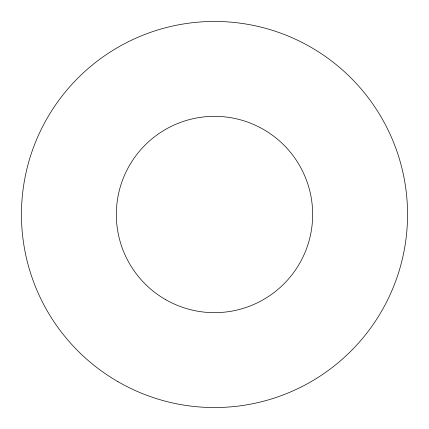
<?xml version="1.0" encoding="UTF-8"?>
<svg xmlns="http://www.w3.org/2000/svg" width="429" height="429" viewBox="0 0 429 429"><rect width="100%" height="100%" fill="white"/><g stroke="black" fill="none" stroke-linecap="round" stroke-linejoin="round"><path stroke-width="0.64" d="M117.975 381.687A193.05 193.05 0 0 0 407.55 214.5A193.05 193.05 0 0 0 117.975 47.313A193.05 193.05 0 0 0 117.975 381.687M165.417 299.512A98.161 98.161 0 0 0 312.661 214.5A98.161 98.161 0 0 0 165.417 129.488A98.161 98.161 0 0 0 165.417 299.512"/></g></svg>
